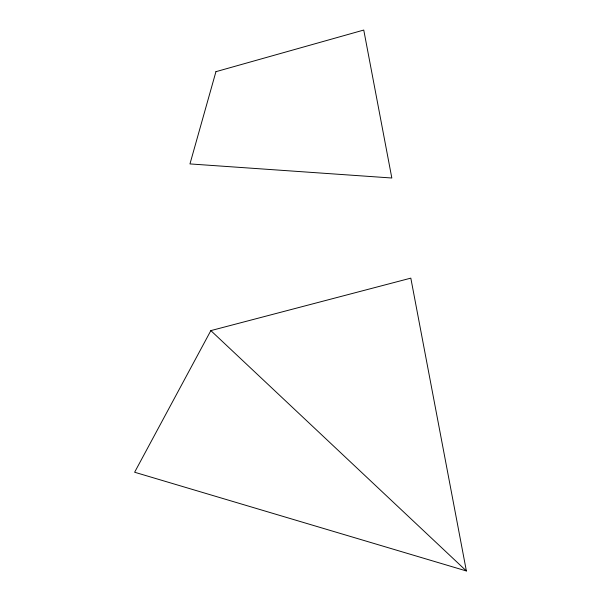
<?xml version="1.0" encoding="UTF-8"?>
<svg xmlns="http://www.w3.org/2000/svg" width="601" height="601" viewBox="0 0 601 601"><rect width="100%" height="100%" fill="white"/><g stroke="black" fill="none" stroke-linecap="round" stroke-linejoin="round"><path stroke-width="0.9" d="M210.846 330.61L134.624 472.236L466.376 570.95L410.821 278.135L210.846 330.61L466.376 570.95M215.939 71.677L189.961 163.923L391.829 178.009L363.755 30.05L215.939 71.677"/></g></svg>
